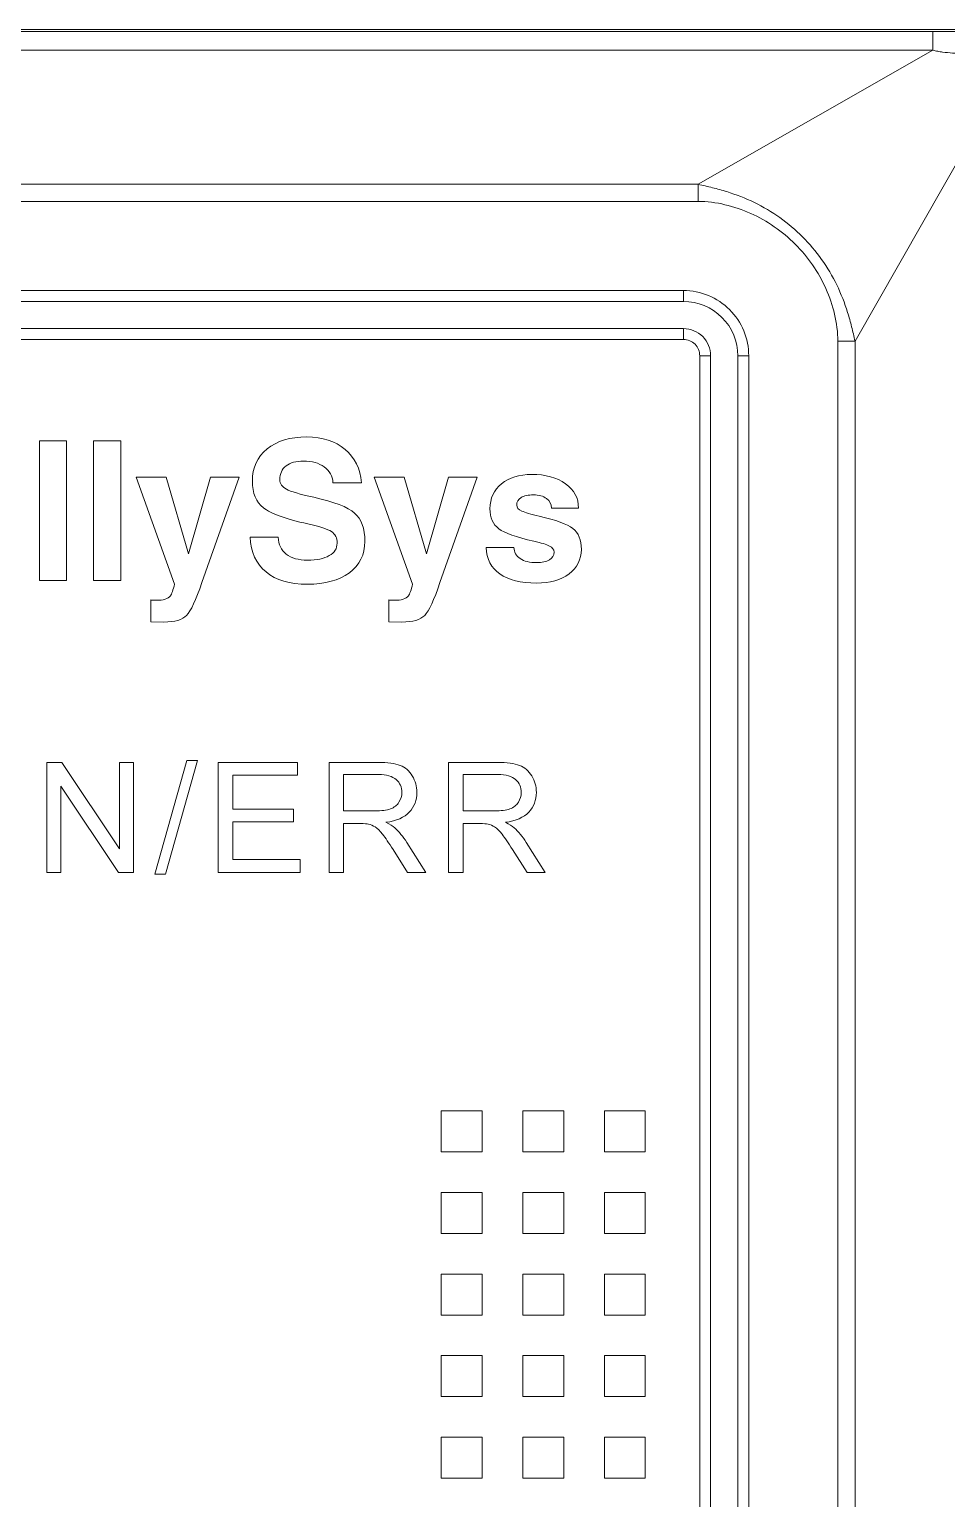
# Model space of a CAD drawing. Header units: millimetres. Extents: x 33157 to 59611, y -29750 to 1750.
# Drawn here: x 53937.26 to 53954.12, y -3607.08 to -3580.08 of the extents above; entities that cross this region are included whole.
import ezdxf

# ---------------------------------------------------------------- set-up
doc = ezdxf.new("R2010")
doc.units = ezdxf.units.MM
doc.layers.add('layer 1', color=7, linetype='Continuous', lineweight=18)

msp = doc.modelspace()

# ---------------------------------------------------------------- linework, layer by layer
at = {"layer": 'layer 1', "lineweight": 9}
for p, q in [((53953.868, -3580.119), (53953.868, -3580.46)), ((53949.552, -3582.927), (53949.552, -3583.243)), ((53949.282, -3584.881), (53949.282, -3585.081)), ((53949.282, -3585.581), (53949.282, -3585.781)), ((53952.12, -3585.811), (53952.12, -3585.811)), ((53952.12, -3585.811), (53952.12, -3674.35)), ((53952.436, -3585.811), (53952.436, -3585.811)), ((53952.436, -3585.811), (53952.436, -3674.35)), ((53949.582, -3586.081), (53949.582, -3586.081)), ((53949.582, -3586.081), (53949.582, -3674.081)), ((53949.782, -3586.081), (53949.782, -3586.081)), ((53949.782, -3586.081), (53949.782, -3674.081)), ((53950.282, -3586.081), (53950.282, -3674.081)), ((53950.482, -3586.081), (53950.482, -3674.081))]:
    msp.add_line(p, q, dxfattribs=at)
for points in [[(53954.532, -3580.081), (53954.532, -3580.081), (53921.332, -3580.081), (53921.332, -3580.081)], [(53921.997, -3580.119), (53921.997, -3580.119), (53953.868, -3580.119), (53953.868, -3580.119)], [(53953.868, -3580.119), (53954.09, -3580.119), (53954.311, -3580.118), (53954.532, -3580.118)], [(53921.997, -3580.46), (53921.997, -3580.46), (53953.868, -3580.46), (53953.868, -3580.46)], [(53953.868, -3580.46), (53953.868, -3580.46), (53949.552, -3582.927), (53949.552, -3582.927)], [(53954.903, -3581.495), (53954.903, -3581.495), (53952.436, -3585.811), (53952.436, -3585.811)], [(53949.552, -3582.927), (53949.552, -3582.927), (53926.313, -3582.927), (53926.313, -3582.927)], [(53949.552, -3583.243), (53949.552, -3583.243), (53926.313, -3583.243), (53926.313, -3583.243)], [(53926.582, -3584.881), (53926.582, -3584.881), (53949.282, -3584.881), (53949.282, -3584.881)], [(53926.582, -3585.081), (53926.582, -3585.081), (53949.282, -3585.081), (53949.282, -3585.081)], [(53949.282, -3585.581), (53949.282, -3585.581), (53926.582, -3585.581), (53926.582, -3585.581)], [(53949.282, -3585.781), (53949.282, -3585.781), (53926.582, -3585.781), (53926.582, -3585.781)], [(53952.12, -3585.811), (53952.12, -3585.811), (53952.436, -3585.811), (53952.436, -3585.811)], [(53949.582, -3586.081), (53949.582, -3586.081), (53949.782, -3586.081), (53949.782, -3586.081)], [(53950.482, -3586.081), (53950.482, -3586.081), (53950.282, -3586.081), (53950.282, -3586.081)]]:
    msp.add_open_spline(points, degree=3, dxfattribs=at)
for points, knots in [([(53953.868, -3580.46), (53953.896, -3580.472), (53953.926, -3580.478), (53953.956, -3580.484), (53953.986, -3580.49), (53954.015, -3580.494), (53954.046, -3580.498), (53954.106, -3580.505), (53954.166, -3580.511), (53954.226, -3580.515), (53954.287, -3580.52), (53954.347, -3580.524), (53954.407, -3580.528), (53954.467, -3580.532), (53954.528, -3580.535), (53954.588, -3580.538)], [0, 0, 0, 0, 150200.522312, 150200.522312, 150200.522312, 300401.044624, 300401.044624, 300401.044624, 450601.566936, 450601.566936, 450601.566936, 600802.089248, 600802.089248, 600802.089248, 751002.61156, 751002.61156, 751002.61156, 751002.61156]), ([(53952.436, -3585.811), (53952.415, -3585.723), (53952.395, -3585.635), (53952.373, -3585.547), (53952.351, -3585.458), (53952.327, -3585.371), (53952.3, -3585.284), (53952.246, -3585.111), (53952.179, -3584.941), (53952.1, -3584.778), (53952.02, -3584.614), (53951.927, -3584.457), (53951.822, -3584.309), (53951.716, -3584.161), (53951.599, -3584.022), (53951.47, -3583.893), (53951.342, -3583.765), (53951.202, -3583.647), (53951.054, -3583.541), (53950.906, -3583.436), (53950.749, -3583.343), (53950.586, -3583.264), (53950.422, -3583.184), (53950.252, -3583.118), (53950.079, -3583.063), (53949.992, -3583.036), (53949.905, -3583.012), (53949.817, -3582.99), (53949.729, -3582.968), (53949.64, -3582.949), (53949.552, -3582.927)], [0, 0, 0, 0, 142667.796159, 142667.796159, 142667.796159, 285335.592318, 285335.592318, 285335.592318, 428003.388477, 428003.388477, 428003.388477, 570671.184636, 570671.184636, 570671.184636, 713338.980795, 713338.980795, 713338.980795, 856006.776954, 856006.776954, 856006.776954, 998674.573113, 998674.573113, 998674.573113, 1141342.369272, 1141342.369272, 1141342.369272, 1284010.165431, 1284010.165431, 1284010.165431, 1426677.96159, 1426677.96159, 1426677.96159, 1426677.96159]), ([(53952.12, -3585.811), (53952.12, -3585.645), (53952.098, -3585.479), (53952.06, -3585.317), (53952.022, -3585.155), (53951.968, -3584.997), (53951.9, -3584.845), (53951.765, -3584.542), (53951.572, -3584.263), (53951.336, -3584.027), (53951.1, -3583.791), (53950.821, -3583.599), (53950.519, -3583.463), (53950.367, -3583.395), (53950.209, -3583.341), (53950.046, -3583.303), (53949.884, -3583.265), (53949.718, -3583.243), (53949.552, -3583.243)], [0, 0, 0, 0, 147931.067819, 147931.067819, 147931.067819, 295862.135638, 295862.135638, 295862.135638, 443793.203458, 443793.203458, 443793.203458, 591724.271277, 591724.271277, 591724.271277, 739655.339096, 739655.339096, 739655.339096, 887586.406915, 887586.406915, 887586.406915, 887586.406915]), ([(53950.482, -3586.081), (53950.482, -3585.763), (53950.356, -3585.457), (53950.131, -3585.232), (53949.906, -3585.007), (53949.601, -3584.881), (53949.282, -3584.881)], [0, 0, 0, 0, 174247.748168, 174247.748168, 174247.748168, 348495.496336, 348495.496336, 348495.496336, 348495.496336]), ([(53950.282, -3586.081), (53950.282, -3585.816), (53950.177, -3585.561), (53949.989, -3585.374), (53949.802, -3585.186), (53949.548, -3585.081), (53949.282, -3585.081)], [0, 0, 0, 0, 174247.729804, 174247.729804, 174247.729804, 348495.459609, 348495.459609, 348495.459609, 348495.459609]), ([(53949.782, -3586.081), (53949.782, -3585.948), (53949.73, -3585.821), (53949.636, -3585.727), (53949.542, -3585.634), (53949.415, -3585.581), (53949.282, -3585.581)], [0, 0, 0, 0, 174247.684222, 174247.684222, 174247.684222, 348495.368445, 348495.368445, 348495.368445, 348495.368445]), ([(53949.582, -3586.081), (53949.582, -3586.001), (53949.551, -3585.925), (53949.495, -3585.869), (53949.438, -3585.812), (53949.362, -3585.781), (53949.282, -3585.781)], [0, 0, 0, 0, 174247.665947, 174247.665947, 174247.665947, 348495.331894, 348495.331894, 348495.331894, 348495.331894])]:
    msp.add_open_spline(points, degree=3, knots=knots, dxfattribs=at)
at = {"layer": 'layer 1'}
for points, knots in [([(53937.447, -3587.642), (53937.447, -3587.642), (53937.696, -3587.642), (53937.696, -3587.642), (53937.696, -3587.642), (53937.947, -3587.642), (53937.947, -3587.642), (53937.947, -3587.642), (53937.947, -3590.208), (53937.947, -3590.208), (53937.947, -3590.208), (53937.698, -3590.208), (53937.698, -3590.208), (53937.698, -3590.208), (53937.447, -3590.208), (53937.447, -3590.208), (53937.447, -3590.208), (53937.447, -3587.642), (53937.447, -3587.642)], [0, 0, 0, 0, 147901.047643, 147901.047643, 147901.047643, 295802.095286, 295802.095286, 295802.095286, 443703.142929, 443703.142929, 443703.142929, 591604.190572, 591604.190572, 591604.190572, 739505.238215, 739505.238215, 739505.238215, 887406.285857, 887406.285857, 887406.285857, 887406.285857]), ([(53938.44, -3587.642), (53938.44, -3587.642), (53938.69, -3587.642), (53938.69, -3587.642), (53938.69, -3587.642), (53938.941, -3587.642), (53938.941, -3587.642), (53938.941, -3587.642), (53938.941, -3590.208), (53938.941, -3590.208), (53938.941, -3590.208), (53938.692, -3590.208), (53938.692, -3590.208), (53938.692, -3590.208), (53938.44, -3590.208), (53938.44, -3590.208), (53938.44, -3590.208), (53938.44, -3587.642), (53938.44, -3587.642)], [0, 0, 0, 0, 147903.676638, 147903.676638, 147903.676638, 295807.353277, 295807.353277, 295807.353277, 443711.029915, 443711.029915, 443711.029915, 591614.706554, 591614.706554, 591614.706554, 739518.383192, 739518.383192, 739518.383192, 887422.05983, 887422.05983, 887422.05983, 887422.05983]), ([(53942.842, -3588.413), (53942.832, -3588.29), (53942.779, -3588.193), (53942.681, -3588.122), (53942.583, -3588.05), (53942.456, -3588.014), (53942.299, -3588.014), (53942.163, -3588.014), (53942.057, -3588.044), (53941.98, -3588.104), (53941.903, -3588.164), (53941.865, -3588.247), (53941.865, -3588.354), (53941.865, -3588.431), (53941.905, -3588.49), (53941.985, -3588.532), (53942.064, -3588.574), (53942.233, -3588.624), (53942.49, -3588.681), (53942.863, -3588.764), (53943.113, -3588.861), (53943.239, -3588.97), (53943.365, -3589.079), (53943.428, -3589.253), (53943.428, -3589.492), (53943.428, -3589.733), (53943.333, -3589.925), (53943.143, -3590.066), (53942.953, -3590.207), (53942.697, -3590.278), (53942.373, -3590.278), (53942.048, -3590.278), (53941.795, -3590.203), (53941.612, -3590.053), (53941.429, -3589.903), (53941.331, -3589.689), (53941.319, -3589.412), (53941.319, -3589.412), (53941.835, -3589.412), (53941.835, -3589.412), (53941.841, -3589.548), (53941.89, -3589.653), (53941.984, -3589.726), (53942.077, -3589.799), (53942.207, -3589.836), (53942.373, -3589.836), (53942.544, -3589.836), (53942.678, -3589.808), (53942.774, -3589.753), (53942.87, -3589.698), (53942.918, -3589.621), (53942.918, -3589.524), (53942.918, -3589.427), (53942.884, -3589.356), (53942.814, -3589.311), (53942.747, -3589.265), (53942.602, -3589.218), (53942.381, -3589.169), (53941.974, -3589.079), (53941.702, -3588.98), (53941.564, -3588.874), (53941.428, -3588.77), (53941.36, -3588.606), (53941.36, -3588.384), (53941.36, -3588.135), (53941.45, -3587.937), (53941.63, -3587.791), (53941.811, -3587.645), (53942.055, -3587.572), (53942.362, -3587.572), (53942.65, -3587.572), (53942.884, -3587.648), (53943.064, -3587.799), (53943.245, -3587.951), (53943.345, -3588.155), (53943.365, -3588.413), (53943.365, -3588.413), (53942.842, -3588.413), (53942.842, -3588.413)], [0, 0, 0, 0, 137788.865624, 137788.865624, 137788.865624, 275577.731249, 275577.731249, 275577.731249, 413366.596873, 413366.596873, 413366.596873, 551155.462498, 551155.462498, 551155.462498, 688944.328122, 688944.328122, 688944.328122, 826733.193747, 826733.193747, 826733.193747, 964522.059371, 964522.059371, 964522.059371, 1102310.924996, 1102310.924996, 1102310.924996, 1240099.79062, 1240099.79062, 1240099.79062, 1377888.656245, 1377888.656245, 1377888.656245, 1515677.521869, 1515677.521869, 1515677.521869, 1653466.387494, 1653466.387494, 1653466.387494, 1791255.253118, 1791255.253118, 1791255.253118, 1929044.118743, 1929044.118743, 1929044.118743, 2066832.984367, 2066832.984367, 2066832.984367, 2204621.849992, 2204621.849992, 2204621.849992, 2342410.715616, 2342410.715616, 2342410.715616, 2480199.581241, 2480199.581241, 2480199.581241, 2617988.446865, 2617988.446865, 2617988.446865, 2755777.31249, 2755777.31249, 2755777.31249, 2893566.178114, 2893566.178114, 2893566.178114, 3031355.043739, 3031355.043739, 3031355.043739, 3169143.909363, 3169143.909363, 3169143.909363, 3306932.774988, 3306932.774988, 3306932.774988, 3444721.640612, 3444721.640612, 3444721.640612, 3582510.506237, 3582510.506237, 3582510.506237, 3582510.506237]), ([(53940.434, -3590.249), (53940.324, -3590.569), (53940.231, -3590.77), (53940.153, -3590.851), (53940.074, -3590.933), (53939.935, -3590.973), (53939.735, -3590.973), (53939.735, -3590.973), (53939.495, -3590.968), (53939.495, -3590.968), (53939.495, -3590.968), (53939.495, -3590.567), (53939.495, -3590.567), (53939.507, -3590.571), (53939.539, -3590.574), (53939.592, -3590.574), (53939.725, -3590.574), (53939.813, -3590.546), (53939.854, -3590.492), (53939.879, -3590.457), (53939.905, -3590.384), (53939.93, -3590.275), (53939.93, -3590.275), (53939.222, -3588.309), (53939.222, -3588.309), (53939.222, -3588.309), (53939.498, -3588.309), (53939.498, -3588.309), (53939.498, -3588.309), (53939.775, -3588.309), (53939.775, -3588.309), (53939.775, -3588.309), (53940.188, -3589.719), (53940.188, -3589.719), (53940.188, -3589.719), (53940.189, -3589.719), (53940.189, -3589.719), (53940.189, -3589.719), (53940.591, -3588.309), (53940.591, -3588.309), (53940.591, -3588.309), (53940.853, -3588.309), (53940.853, -3588.309), (53940.853, -3588.309), (53941.115, -3588.309), (53941.115, -3588.309), (53941.115, -3588.309), (53940.434, -3590.249), (53940.434, -3590.249)], [0, 0, 0, 0, 139683.294497, 139683.294497, 139683.294497, 279366.588994, 279366.588994, 279366.588994, 419049.883492, 419049.883492, 419049.883492, 558733.177989, 558733.177989, 558733.177989, 698416.472486, 698416.472486, 698416.472486, 838099.766983, 838099.766983, 838099.766983, 977783.061481, 977783.061481, 977783.061481, 1117466.355978, 1117466.355978, 1117466.355978, 1257149.650475, 1257149.650475, 1257149.650475, 1396832.944972, 1396832.944972, 1396832.944972, 1536516.23947, 1536516.23947, 1536516.23947, 1676199.533967, 1676199.533967, 1676199.533967, 1815882.828464, 1815882.828464, 1815882.828464, 1955566.122961, 1955566.122961, 1955566.122961, 2095249.417459, 2095249.417459, 2095249.417459, 2234932.711956, 2234932.711956, 2234932.711956, 2234932.711956]), ([(53944.808, -3590.249), (53944.699, -3590.569), (53944.605, -3590.77), (53944.527, -3590.851), (53944.449, -3590.933), (53944.309, -3590.973), (53944.109, -3590.973), (53944.109, -3590.973), (53943.87, -3590.968), (53943.87, -3590.968), (53943.87, -3590.968), (53943.87, -3590.567), (53943.87, -3590.567), (53943.881, -3590.571), (53943.913, -3590.574), (53943.966, -3590.574), (53944.1, -3590.574), (53944.187, -3590.546), (53944.228, -3590.492), (53944.253, -3590.457), (53944.279, -3590.384), (53944.305, -3590.275), (53944.305, -3590.275), (53943.596, -3588.309), (53943.596, -3588.309), (53943.596, -3588.309), (53943.872, -3588.309), (53943.872, -3588.309), (53943.872, -3588.309), (53944.149, -3588.309), (53944.149, -3588.309), (53944.149, -3588.309), (53944.563, -3589.719), (53944.563, -3589.719), (53944.563, -3589.719), (53944.563, -3589.719), (53944.563, -3589.719), (53944.563, -3589.719), (53944.965, -3588.309), (53944.965, -3588.309), (53944.965, -3588.309), (53945.227, -3588.309), (53945.227, -3588.309), (53945.227, -3588.309), (53945.489, -3588.309), (53945.489, -3588.309), (53945.489, -3588.309), (53944.808, -3590.249), (53944.808, -3590.249)], [0, 0, 0, 0, 139694.225234, 139694.225234, 139694.225234, 279388.450469, 279388.450469, 279388.450469, 419082.675703, 419082.675703, 419082.675703, 558776.900937, 558776.900937, 558776.900937, 698471.126172, 698471.126172, 698471.126172, 838165.351406, 838165.351406, 838165.351406, 977859.57664, 977859.57664, 977859.57664, 1117553.801875, 1117553.801875, 1117553.801875, 1257248.027109, 1257248.027109, 1257248.027109, 1396942.252343, 1396942.252343, 1396942.252343, 1536636.477578, 1536636.477578, 1536636.477578, 1676330.702812, 1676330.702812, 1676330.702812, 1816024.928046, 1816024.928046, 1816024.928046, 1955719.153281, 1955719.153281, 1955719.153281, 2095413.378515, 2095413.378515, 2095413.378515, 2235107.603749, 2235107.603749, 2235107.603749, 2235107.603749]), ([(53946.858, -3588.88), (53946.858, -3588.806), (53946.828, -3588.747), (53946.767, -3588.703), (53946.706, -3588.659), (53946.626, -3588.636), (53946.526, -3588.636), (53946.429, -3588.636), (53946.354, -3588.653), (53946.3, -3588.686), (53946.246, -3588.719), (53946.218, -3588.766), (53946.218, -3588.825), (53946.218, -3588.867), (53946.249, -3588.903), (53946.311, -3588.933), (53946.372, -3588.962), (53946.479, -3588.994), (53946.634, -3589.029), (53946.942, -3589.098), (53947.148, -3589.173), (53947.251, -3589.254), (53947.355, -3589.336), (53947.407, -3589.464), (53947.407, -3589.638), (53947.407, -3589.824), (53947.332, -3589.974), (53947.181, -3590.088), (53947.03, -3590.201), (53946.831, -3590.258), (53946.584, -3590.258), (53946.292, -3590.258), (53946.067, -3590.202), (53945.909, -3590.09), (53945.751, -3589.979), (53945.667, -3589.816), (53945.656, -3589.602), (53945.656, -3589.602), (53946.166, -3589.602), (53946.166, -3589.602), (53946.169, -3589.689), (53946.208, -3589.757), (53946.282, -3589.807), (53946.356, -3589.856), (53946.457, -3589.881), (53946.584, -3589.881), (53946.684, -3589.881), (53946.762, -3589.864), (53946.819, -3589.83), (53946.875, -3589.795), (53946.904, -3589.747), (53946.904, -3589.686), (53946.904, -3589.643), (53946.876, -3589.606), (53946.822, -3589.576), (53946.767, -3589.546), (53946.671, -3589.517), (53946.534, -3589.487), (53946.212, -3589.414), (53945.997, -3589.338), (53945.889, -3589.258), (53945.781, -3589.179), (53945.727, -3589.056), (53945.727, -3588.89), (53945.727, -3588.701), (53945.797, -3588.549), (53945.937, -3588.433), (53946.078, -3588.318), (53946.262, -3588.26), (53946.492, -3588.26), (53946.75, -3588.26), (53946.958, -3588.316), (53947.117, -3588.43), (53947.275, -3588.544), (53947.354, -3588.694), (53947.354, -3588.88), (53947.354, -3588.88), (53947.354, -3588.88), (53947.354, -3588.88), (53947.354, -3588.88), (53946.858, -3588.88), (53946.858, -3588.88)], [0, 0, 0, 0, 137620.325905, 137620.325905, 137620.325905, 275240.65181, 275240.65181, 275240.65181, 412860.977715, 412860.977715, 412860.977715, 550481.303619, 550481.303619, 550481.303619, 688101.629524, 688101.629524, 688101.629524, 825721.955429, 825721.955429, 825721.955429, 963342.281334, 963342.281334, 963342.281334, 1100962.607239, 1100962.607239, 1100962.607239, 1238582.933144, 1238582.933144, 1238582.933144, 1376203.259048, 1376203.259048, 1376203.259048, 1513823.584953, 1513823.584953, 1513823.584953, 1651443.910858, 1651443.910858, 1651443.910858, 1789064.236763, 1789064.236763, 1789064.236763, 1926684.562668, 1926684.562668, 1926684.562668, 2064304.888573, 2064304.888573, 2064304.888573, 2201925.214477, 2201925.214477, 2201925.214477, 2339545.540382, 2339545.540382, 2339545.540382, 2477165.866287, 2477165.866287, 2477165.866287, 2614786.192192, 2614786.192192, 2614786.192192, 2752406.518097, 2752406.518097, 2752406.518097, 2890026.844002, 2890026.844002, 2890026.844002, 3027647.169906, 3027647.169906, 3027647.169906, 3165267.495811, 3165267.495811, 3165267.495811, 3302887.821716, 3302887.821716, 3302887.821716, 3440508.147621, 3440508.147621, 3440508.147621, 3578128.473526, 3578128.473526, 3578128.473526, 3715748.799431, 3715748.799431, 3715748.799431, 3715748.799431]), ([(53939.567, -3595.608), (53939.567, -3595.608), (53940.154, -3593.519), (53940.154, -3593.519), (53940.154, -3593.519), (53940.354, -3593.519), (53940.354, -3593.519), (53940.354, -3593.519), (53939.767, -3595.608), (53939.767, -3595.608), (53939.767, -3595.608), (53939.567, -3595.608), (53939.567, -3595.608)], [0, 0, 0, 0, 154492.940312, 154492.940312, 154492.940312, 308985.880624, 308985.880624, 308985.880624, 463478.820936, 463478.820936, 463478.820936, 617971.761248, 617971.761248, 617971.761248, 617971.761248]), ([(53942.77, -3595.574), (53942.77, -3595.574), (53942.77, -3593.553), (53942.77, -3593.553), (53942.77, -3593.553), (53943.665, -3593.553), (53943.665, -3593.553), (53943.846, -3593.553), (53943.983, -3593.571), (53944.076, -3593.608), (53944.17, -3593.644), (53944.245, -3593.708), (53944.3, -3593.8), (53944.356, -3593.891), (53944.384, -3593.993), (53944.384, -3594.104), (53944.384, -3594.247), (53944.338, -3594.368), (53944.245, -3594.467), (53944.152, -3594.565), (53944.009, -3594.627), (53943.816, -3594.654), (53943.887, -3594.688), (53943.94, -3594.721), (53943.977, -3594.754), (53944.055, -3594.826), (53944.129, -3594.916), (53944.198, -3595.023), (53944.198, -3595.023), (53944.547, -3595.574), (53944.547, -3595.574), (53944.547, -3595.574), (53944.213, -3595.574), (53944.213, -3595.574), (53944.213, -3595.574), (53943.946, -3595.153), (53943.946, -3595.153), (53943.869, -3595.031), (53943.804, -3594.939), (53943.754, -3594.874), (53943.703, -3594.81), (53943.658, -3594.765), (53943.618, -3594.739), (53943.578, -3594.714), (53943.538, -3594.696), (53943.496, -3594.686), (53943.466, -3594.68), (53943.417, -3594.676), (53943.348, -3594.676), (53943.348, -3594.676), (53943.038, -3594.676), (53943.038, -3594.676), (53943.038, -3594.676), (53943.038, -3595.574), (53943.038, -3595.574), (53943.038, -3595.574), (53942.77, -3595.574), (53942.77, -3595.574)], [0, 0, 0, 0, 138821.905578, 138821.905578, 138821.905578, 277643.811157, 277643.811157, 277643.811157, 416465.716735, 416465.716735, 416465.716735, 555287.622313, 555287.622313, 555287.622313, 694109.527892, 694109.527892, 694109.527892, 832931.43347, 832931.43347, 832931.43347, 971753.339049, 971753.339049, 971753.339049, 1110575.244627, 1110575.244627, 1110575.244627, 1249397.150205, 1249397.150205, 1249397.150205, 1388219.055784, 1388219.055784, 1388219.055784, 1527040.961362, 1527040.961362, 1527040.961362, 1665862.86694, 1665862.86694, 1665862.86694, 1804684.772519, 1804684.772519, 1804684.772519, 1943506.678097, 1943506.678097, 1943506.678097, 2082328.583676, 2082328.583676, 2082328.583676, 2221150.489254, 2221150.489254, 2221150.489254, 2359972.394832, 2359972.394832, 2359972.394832, 2498794.300411, 2498794.300411, 2498794.300411, 2637616.205989, 2637616.205989, 2637616.205989, 2637616.205989]), ([(53944.965, -3595.574), (53944.965, -3595.574), (53944.965, -3593.553), (53944.965, -3593.553), (53944.965, -3593.553), (53945.86, -3593.553), (53945.86, -3593.553), (53946.041, -3593.553), (53946.177, -3593.571), (53946.271, -3593.608), (53946.365, -3593.644), (53946.439, -3593.708), (53946.495, -3593.8), (53946.551, -3593.891), (53946.579, -3593.993), (53946.579, -3594.104), (53946.579, -3594.247), (53946.533, -3594.368), (53946.44, -3594.467), (53946.347, -3594.565), (53946.204, -3594.627), (53946.01, -3594.654), (53946.081, -3594.688), (53946.135, -3594.721), (53946.172, -3594.754), (53946.25, -3594.826), (53946.324, -3594.916), (53946.393, -3595.023), (53946.393, -3595.023), (53946.742, -3595.574), (53946.742, -3595.574), (53946.742, -3595.574), (53946.408, -3595.574), (53946.408, -3595.574), (53946.408, -3595.574), (53946.141, -3595.153), (53946.141, -3595.153), (53946.064, -3595.031), (53945.999, -3594.939), (53945.949, -3594.874), (53945.898, -3594.81), (53945.853, -3594.765), (53945.813, -3594.739), (53945.773, -3594.714), (53945.732, -3594.696), (53945.691, -3594.686), (53945.661, -3594.68), (53945.612, -3594.676), (53945.542, -3594.676), (53945.542, -3594.676), (53945.233, -3594.676), (53945.233, -3594.676), (53945.233, -3594.676), (53945.233, -3595.574), (53945.233, -3595.574), (53945.233, -3595.574), (53944.965, -3595.574), (53944.965, -3595.574)], [0, 0, 0, 0, 138827.359933, 138827.359933, 138827.359933, 277654.719866, 277654.719866, 277654.719866, 416482.079799, 416482.079799, 416482.079799, 555309.439732, 555309.439732, 555309.439732, 694136.799665, 694136.799665, 694136.799665, 832964.159598, 832964.159598, 832964.159598, 971791.519531, 971791.519531, 971791.519531, 1110618.879463, 1110618.879463, 1110618.879463, 1249446.239396, 1249446.239396, 1249446.239396, 1388273.599329, 1388273.599329, 1388273.599329, 1527100.959262, 1527100.959262, 1527100.959262, 1665928.319195, 1665928.319195, 1665928.319195, 1804755.679128, 1804755.679128, 1804755.679128, 1943583.039061, 1943583.039061, 1943583.039061, 2082410.398994, 2082410.398994, 2082410.398994, 2221237.758927, 2221237.758927, 2221237.758927, 2360065.11886, 2360065.11886, 2360065.11886, 2498892.478793, 2498892.478793, 2498892.478793, 2637719.838726, 2637719.838726, 2637719.838726, 2637719.838726]), ([(53937.586, -3595.574), (53937.586, -3595.574), (53937.586, -3593.553), (53937.586, -3593.553), (53937.586, -3593.553), (53937.861, -3593.553), (53937.861, -3593.553), (53937.861, -3593.553), (53938.921, -3595.139), (53938.921, -3595.139), (53938.921, -3595.139), (53938.921, -3593.553), (53938.921, -3593.553), (53938.921, -3593.553), (53939.178, -3593.553), (53939.178, -3593.553), (53939.178, -3593.553), (53939.178, -3595.574), (53939.178, -3595.574), (53939.178, -3595.574), (53938.903, -3595.574), (53938.903, -3595.574), (53938.903, -3595.574), (53937.843, -3593.988), (53937.843, -3593.988), (53937.843, -3593.988), (53937.843, -3595.574), (53937.843, -3595.574), (53937.843, -3595.574), (53937.586, -3595.574), (53937.586, -3595.574)], [0, 0, 0, 0, 142644.146738, 142644.146738, 142644.146738, 285288.293477, 285288.293477, 285288.293477, 427932.440215, 427932.440215, 427932.440215, 570576.586953, 570576.586953, 570576.586953, 713220.733692, 713220.733692, 713220.733692, 855864.88043, 855864.88043, 855864.88043, 998509.027168, 998509.027168, 998509.027168, 1141153.173906, 1141153.173906, 1141153.173906, 1283797.320645, 1283797.320645, 1283797.320645, 1426441.467383, 1426441.467383, 1426441.467383, 1426441.467383]), ([(53940.731, -3595.574), (53940.731, -3595.574), (53940.731, -3593.553), (53940.731, -3593.553), (53940.731, -3593.553), (53942.19, -3593.553), (53942.19, -3593.553), (53942.19, -3593.553), (53942.19, -3593.79), (53942.19, -3593.79), (53942.19, -3593.79), (53940.999, -3593.79), (53940.999, -3593.79), (53940.999, -3593.79), (53940.999, -3594.411), (53940.999, -3594.411), (53940.999, -3594.411), (53942.114, -3594.411), (53942.114, -3594.411), (53942.114, -3594.411), (53942.114, -3594.648), (53942.114, -3594.648), (53942.114, -3594.648), (53940.999, -3594.648), (53940.999, -3594.648), (53940.999, -3594.648), (53940.999, -3595.337), (53940.999, -3595.337), (53940.999, -3595.337), (53942.238, -3595.337), (53942.238, -3595.337), (53942.238, -3595.337), (53942.238, -3595.574), (53942.238, -3595.574), (53942.238, -3595.574), (53940.731, -3595.574), (53940.731, -3595.574)], [0, 0, 0, 0, 141335.52225, 141335.52225, 141335.52225, 282671.0445, 282671.0445, 282671.0445, 424006.566749, 424006.566749, 424006.566749, 565342.088999, 565342.088999, 565342.088999, 706677.611249, 706677.611249, 706677.611249, 848013.133499, 848013.133499, 848013.133499, 989348.655748, 989348.655748, 989348.655748, 1130684.177998, 1130684.177998, 1130684.177998, 1272019.700248, 1272019.700248, 1272019.700248, 1413355.222498, 1413355.222498, 1413355.222498, 1554690.744747, 1554690.744747, 1554690.744747, 1696026.266997, 1696026.266997, 1696026.266997, 1696026.266997]), ([(53943.038, -3594.445), (53943.038, -3594.445), (53943.612, -3594.445), (53943.612, -3594.445), (53943.734, -3594.445), (53943.829, -3594.432), (53943.898, -3594.407), (53943.967, -3594.382), (53944.019, -3594.341), (53944.054, -3594.285), (53944.09, -3594.23), (53944.108, -3594.17), (53944.108, -3594.104), (53944.108, -3594.009), (53944.073, -3593.93), (53944.004, -3593.868), (53943.935, -3593.807), (53943.826, -3593.776), (53943.677, -3593.776), (53943.677, -3593.776), (53943.038, -3593.776), (53943.038, -3593.776), (53943.038, -3593.776), (53943.038, -3594.445), (53943.038, -3594.445)], [0, 0, 0, 0, 144635.99224, 144635.99224, 144635.99224, 289271.98448, 289271.98448, 289271.98448, 433907.97672, 433907.97672, 433907.97672, 578543.96896, 578543.96896, 578543.96896, 723179.9612, 723179.9612, 723179.9612, 867815.95344, 867815.95344, 867815.95344, 1012451.94568, 1012451.94568, 1012451.94568, 1157087.93792, 1157087.93792, 1157087.93792, 1157087.93792]), ([(53945.233, -3594.445), (53945.233, -3594.445), (53945.807, -3594.445), (53945.807, -3594.445), (53945.929, -3594.445), (53946.024, -3594.432), (53946.093, -3594.407), (53946.161, -3594.382), (53946.214, -3594.341), (53946.249, -3594.285), (53946.285, -3594.23), (53946.303, -3594.17), (53946.303, -3594.104), (53946.303, -3594.009), (53946.268, -3593.93), (53946.199, -3593.868), (53946.13, -3593.807), (53946.021, -3593.776), (53945.872, -3593.776), (53945.872, -3593.776), (53945.233, -3593.776), (53945.233, -3593.776), (53945.233, -3593.776), (53945.233, -3594.445), (53945.233, -3594.445)], [0, 0, 0, 0, 144641.670817, 144641.670817, 144641.670817, 289283.341635, 289283.341635, 289283.341635, 433925.012452, 433925.012452, 433925.012452, 578566.683269, 578566.683269, 578566.683269, 723208.354087, 723208.354087, 723208.354087, 867850.024904, 867850.024904, 867850.024904, 1012491.695721, 1012491.695721, 1012491.695721, 1157133.366539, 1157133.366539, 1157133.366539, 1157133.366539]), ([(53944.832, -3600.709), (53944.832, -3600.709), (53945.582, -3600.709), (53945.582, -3600.709), (53945.582, -3600.709), (53945.582, -3599.957), (53945.582, -3599.957), (53945.582, -3599.957), (53944.832, -3599.957), (53944.832, -3599.957), (53944.832, -3599.957), (53944.832, -3600.706), (53944.832, -3600.706), (53944.832, -3600.706), (53944.832, -3600.709), (53944.832, -3600.709)], [0, 0, 0, 0, 150201.727489, 150201.727489, 150201.727489, 300403.454978, 300403.454978, 300403.454978, 450605.182467, 450605.182467, 450605.182467, 600806.909956, 600806.909956, 600806.909956, 751008.637445, 751008.637445, 751008.637445, 751008.637445]), ([(53946.332, -3600.709), (53946.332, -3600.709), (53947.082, -3600.709), (53947.082, -3600.709), (53947.082, -3600.709), (53947.082, -3599.957), (53947.082, -3599.957), (53947.082, -3599.957), (53946.332, -3599.957), (53946.332, -3599.957), (53946.332, -3599.957), (53946.332, -3600.706), (53946.332, -3600.706), (53946.332, -3600.706), (53946.332, -3600.709), (53946.332, -3600.709)], [0, 0, 0, 0, 150205.767524, 150205.767524, 150205.767524, 300411.535047, 300411.535047, 300411.535047, 450617.302571, 450617.302571, 450617.302571, 600823.070094, 600823.070094, 600823.070094, 751028.837618, 751028.837618, 751028.837618, 751028.837618]), ([(53947.832, -3600.709), (53947.832, -3600.709), (53948.582, -3600.709), (53948.582, -3600.709), (53948.582, -3600.709), (53948.582, -3599.957), (53948.582, -3599.957), (53948.582, -3599.957), (53947.832, -3599.957), (53947.832, -3599.957), (53947.832, -3599.957), (53947.832, -3600.706), (53947.832, -3600.706), (53947.832, -3600.706), (53947.832, -3600.709), (53947.832, -3600.709)], [0, 0, 0, 0, 150209.807558, 150209.807558, 150209.807558, 300419.615117, 300419.615117, 300419.615117, 450629.422675, 450629.422675, 450629.422675, 600839.230234, 600839.230234, 600839.230234, 751049.037792, 751049.037792, 751049.037792, 751049.037792]), ([(53944.832, -3602.208), (53944.832, -3602.208), (53945.582, -3602.208), (53945.582, -3602.208), (53945.582, -3602.208), (53945.582, -3601.455), (53945.582, -3601.455), (53945.582, -3601.455), (53944.832, -3601.455), (53944.832, -3601.455), (53944.832, -3601.455), (53944.832, -3602.205), (53944.832, -3602.205), (53944.832, -3602.205), (53944.832, -3602.208), (53944.832, -3602.208)], [0, 0, 0, 0, 150203.775148, 150203.775148, 150203.775148, 300407.550297, 300407.550297, 300407.550297, 450611.325445, 450611.325445, 450611.325445, 600815.100593, 600815.100593, 600815.100593, 751018.875742, 751018.875742, 751018.875742, 751018.875742]), ([(53946.332, -3602.208), (53946.332, -3602.208), (53947.082, -3602.208), (53947.082, -3602.208), (53947.082, -3602.208), (53947.082, -3601.455), (53947.082, -3601.455), (53947.082, -3601.455), (53946.332, -3601.455), (53946.332, -3601.455), (53946.332, -3601.455), (53946.332, -3602.205), (53946.332, -3602.205), (53946.332, -3602.205), (53946.332, -3602.208), (53946.332, -3602.208)], [0, 0, 0, 0, 150207.815178, 150207.815178, 150207.815178, 300415.630356, 300415.630356, 300415.630356, 450623.445535, 450623.445535, 450623.445535, 600831.260713, 600831.260713, 600831.260713, 751039.075891, 751039.075891, 751039.075891, 751039.075891]), ([(53947.832, -3602.208), (53947.832, -3602.208), (53948.582, -3602.208), (53948.582, -3602.208), (53948.582, -3602.208), (53948.582, -3601.455), (53948.582, -3601.455), (53948.582, -3601.455), (53947.832, -3601.455), (53947.832, -3601.455), (53947.832, -3601.455), (53947.832, -3602.205), (53947.832, -3602.205), (53947.832, -3602.205), (53947.832, -3602.208), (53947.832, -3602.208)], [0, 0, 0, 0, 150211.855208, 150211.855208, 150211.855208, 300423.710417, 300423.710417, 300423.710417, 450635.565625, 450635.565625, 450635.565625, 600847.420834, 600847.420834, 600847.420834, 751059.276042, 751059.276042, 751059.276042, 751059.276042]), ([(53944.832, -3603.709), (53944.832, -3603.709), (53945.582, -3603.709), (53945.582, -3603.709), (53945.582, -3603.709), (53945.582, -3602.957), (53945.582, -3602.957), (53945.582, -3602.957), (53944.832, -3602.957), (53944.832, -3602.957), (53944.832, -3602.957), (53944.832, -3603.706), (53944.832, -3603.706), (53944.832, -3603.706), (53944.832, -3603.709), (53944.832, -3603.709)], [0, 0, 0, 0, 150205.827251, 150205.827251, 150205.827251, 300411.654502, 300411.654502, 300411.654502, 450617.481754, 450617.481754, 450617.481754, 600823.309005, 600823.309005, 600823.309005, 751029.136256, 751029.136256, 751029.136256, 751029.136256]), ([(53946.332, -3603.709), (53946.332, -3603.709), (53947.082, -3603.709), (53947.082, -3603.709), (53947.082, -3603.709), (53947.082, -3602.957), (53947.082, -3602.957), (53947.082, -3602.957), (53946.332, -3602.957), (53946.332, -3602.957), (53946.332, -3602.957), (53946.332, -3603.706), (53946.332, -3603.706), (53946.332, -3603.706), (53946.332, -3603.709), (53946.332, -3603.709)], [0, 0, 0, 0, 150209.867276, 150209.867276, 150209.867276, 300419.734553, 300419.734553, 300419.734553, 450629.601829, 450629.601829, 450629.601829, 600839.469106, 600839.469106, 600839.469106, 751049.336382, 751049.336382, 751049.336382, 751049.336382]), ([(53947.832, -3603.709), (53947.832, -3603.709), (53948.582, -3603.709), (53948.582, -3603.709), (53948.582, -3603.709), (53948.582, -3602.957), (53948.582, -3602.957), (53948.582, -3602.957), (53947.832, -3602.957), (53947.832, -3602.957), (53947.832, -3602.957), (53947.832, -3603.706), (53947.832, -3603.706), (53947.832, -3603.706), (53947.832, -3603.709), (53947.832, -3603.709)], [0, 0, 0, 0, 150213.907302, 150213.907302, 150213.907302, 300427.814604, 300427.814604, 300427.814604, 450641.721906, 450641.721906, 450641.721906, 600855.629208, 600855.629208, 600855.629208, 751069.53651, 751069.53651, 751069.53651, 751069.53651]), ([(53944.832, -3605.208), (53944.832, -3605.208), (53945.582, -3605.208), (53945.582, -3605.208), (53945.582, -3605.208), (53945.582, -3604.456), (53945.582, -3604.456), (53945.582, -3604.456), (53944.832, -3604.456), (53944.832, -3604.456), (53944.832, -3604.456), (53944.832, -3605.205), (53944.832, -3605.205), (53944.832, -3605.205), (53944.832, -3605.208), (53944.832, -3605.208)], [0, 0, 0, 0, 150207.875598, 150207.875598, 150207.875598, 300415.751196, 300415.751196, 300415.751196, 450623.626794, 450623.626794, 450623.626794, 600831.502392, 600831.502392, 600831.502392, 751039.37799, 751039.37799, 751039.37799, 751039.37799]), ([(53946.332, -3605.208), (53946.332, -3605.208), (53947.082, -3605.208), (53947.082, -3605.208), (53947.082, -3605.208), (53947.082, -3604.456), (53947.082, -3604.456), (53947.082, -3604.456), (53946.332, -3604.456), (53946.332, -3604.456), (53946.332, -3604.456), (53946.332, -3605.205), (53946.332, -3605.205), (53946.332, -3605.205), (53946.332, -3605.208), (53946.332, -3605.208)], [0, 0, 0, 0, 150211.915619, 150211.915619, 150211.915619, 300423.831237, 300423.831237, 300423.831237, 450635.746856, 450635.746856, 450635.746856, 600847.662474, 600847.662474, 600847.662474, 751059.578093, 751059.578093, 751059.578093, 751059.578093]), ([(53947.832, -3605.208), (53947.832, -3605.208), (53948.582, -3605.208), (53948.582, -3605.208), (53948.582, -3605.208), (53948.582, -3604.456), (53948.582, -3604.456), (53948.582, -3604.456), (53947.832, -3604.456), (53947.832, -3604.456), (53947.832, -3604.456), (53947.832, -3605.205), (53947.832, -3605.205), (53947.832, -3605.205), (53947.832, -3605.208), (53947.832, -3605.208)], [0, 0, 0, 0, 150215.955639, 150215.955639, 150215.955639, 300431.911279, 300431.911279, 300431.911279, 450647.866918, 450647.866918, 450647.866918, 600863.822558, 600863.822558, 600863.822558, 751079.778197, 751079.778197, 751079.778197, 751079.778197]), ([(53944.832, -3606.707), (53944.832, -3606.707), (53945.582, -3606.707), (53945.582, -3606.707), (53945.582, -3606.707), (53945.582, -3605.954), (53945.582, -3605.954), (53945.582, -3605.954), (53944.832, -3605.954), (53944.832, -3605.954), (53944.832, -3605.954), (53944.832, -3606.703), (53944.832, -3606.703), (53944.832, -3606.703), (53944.832, -3606.707), (53944.832, -3606.707)], [0, 0, 0, 0, 150209.923469, 150209.923469, 150209.923469, 300419.846937, 300419.846937, 300419.846937, 450629.770406, 450629.770406, 450629.770406, 600839.693874, 600839.693874, 600839.693874, 751049.617343, 751049.617343, 751049.617343, 751049.617343]), ([(53946.332, -3606.707), (53946.332, -3606.707), (53947.082, -3606.707), (53947.082, -3606.707), (53947.082, -3606.707), (53947.082, -3605.954), (53947.082, -3605.954), (53947.082, -3605.954), (53946.332, -3605.954), (53946.332, -3605.954), (53946.332, -3605.954), (53946.332, -3606.703), (53946.332, -3606.703), (53946.332, -3606.703), (53946.332, -3606.707), (53946.332, -3606.707)], [0, 0, 0, 0, 150213.963484, 150213.963484, 150213.963484, 300427.926969, 300427.926969, 300427.926969, 450641.890453, 450641.890453, 450641.890453, 600855.853937, 600855.853937, 600855.853937, 751069.817422, 751069.817422, 751069.817422, 751069.817422]), ([(53947.832, -3606.707), (53947.832, -3606.707), (53948.582, -3606.707), (53948.582, -3606.707), (53948.582, -3606.707), (53948.582, -3605.954), (53948.582, -3605.954), (53948.582, -3605.954), (53947.832, -3605.954), (53947.832, -3605.954), (53947.832, -3605.954), (53947.832, -3606.703), (53947.832, -3606.703), (53947.832, -3606.703), (53947.832, -3606.707), (53947.832, -3606.707)], [0, 0, 0, 0, 150218.0035, 150218.0035, 150218.0035, 300436.007001, 300436.007001, 300436.007001, 450654.010501, 450654.010501, 450654.010501, 600872.014002, 600872.014002, 600872.014002, 751090.017502, 751090.017502, 751090.017502, 751090.017502])]:
    msp.add_open_spline(points, degree=3, knots=knots, dxfattribs=at)

doc.saveas('drawing.dxf')
